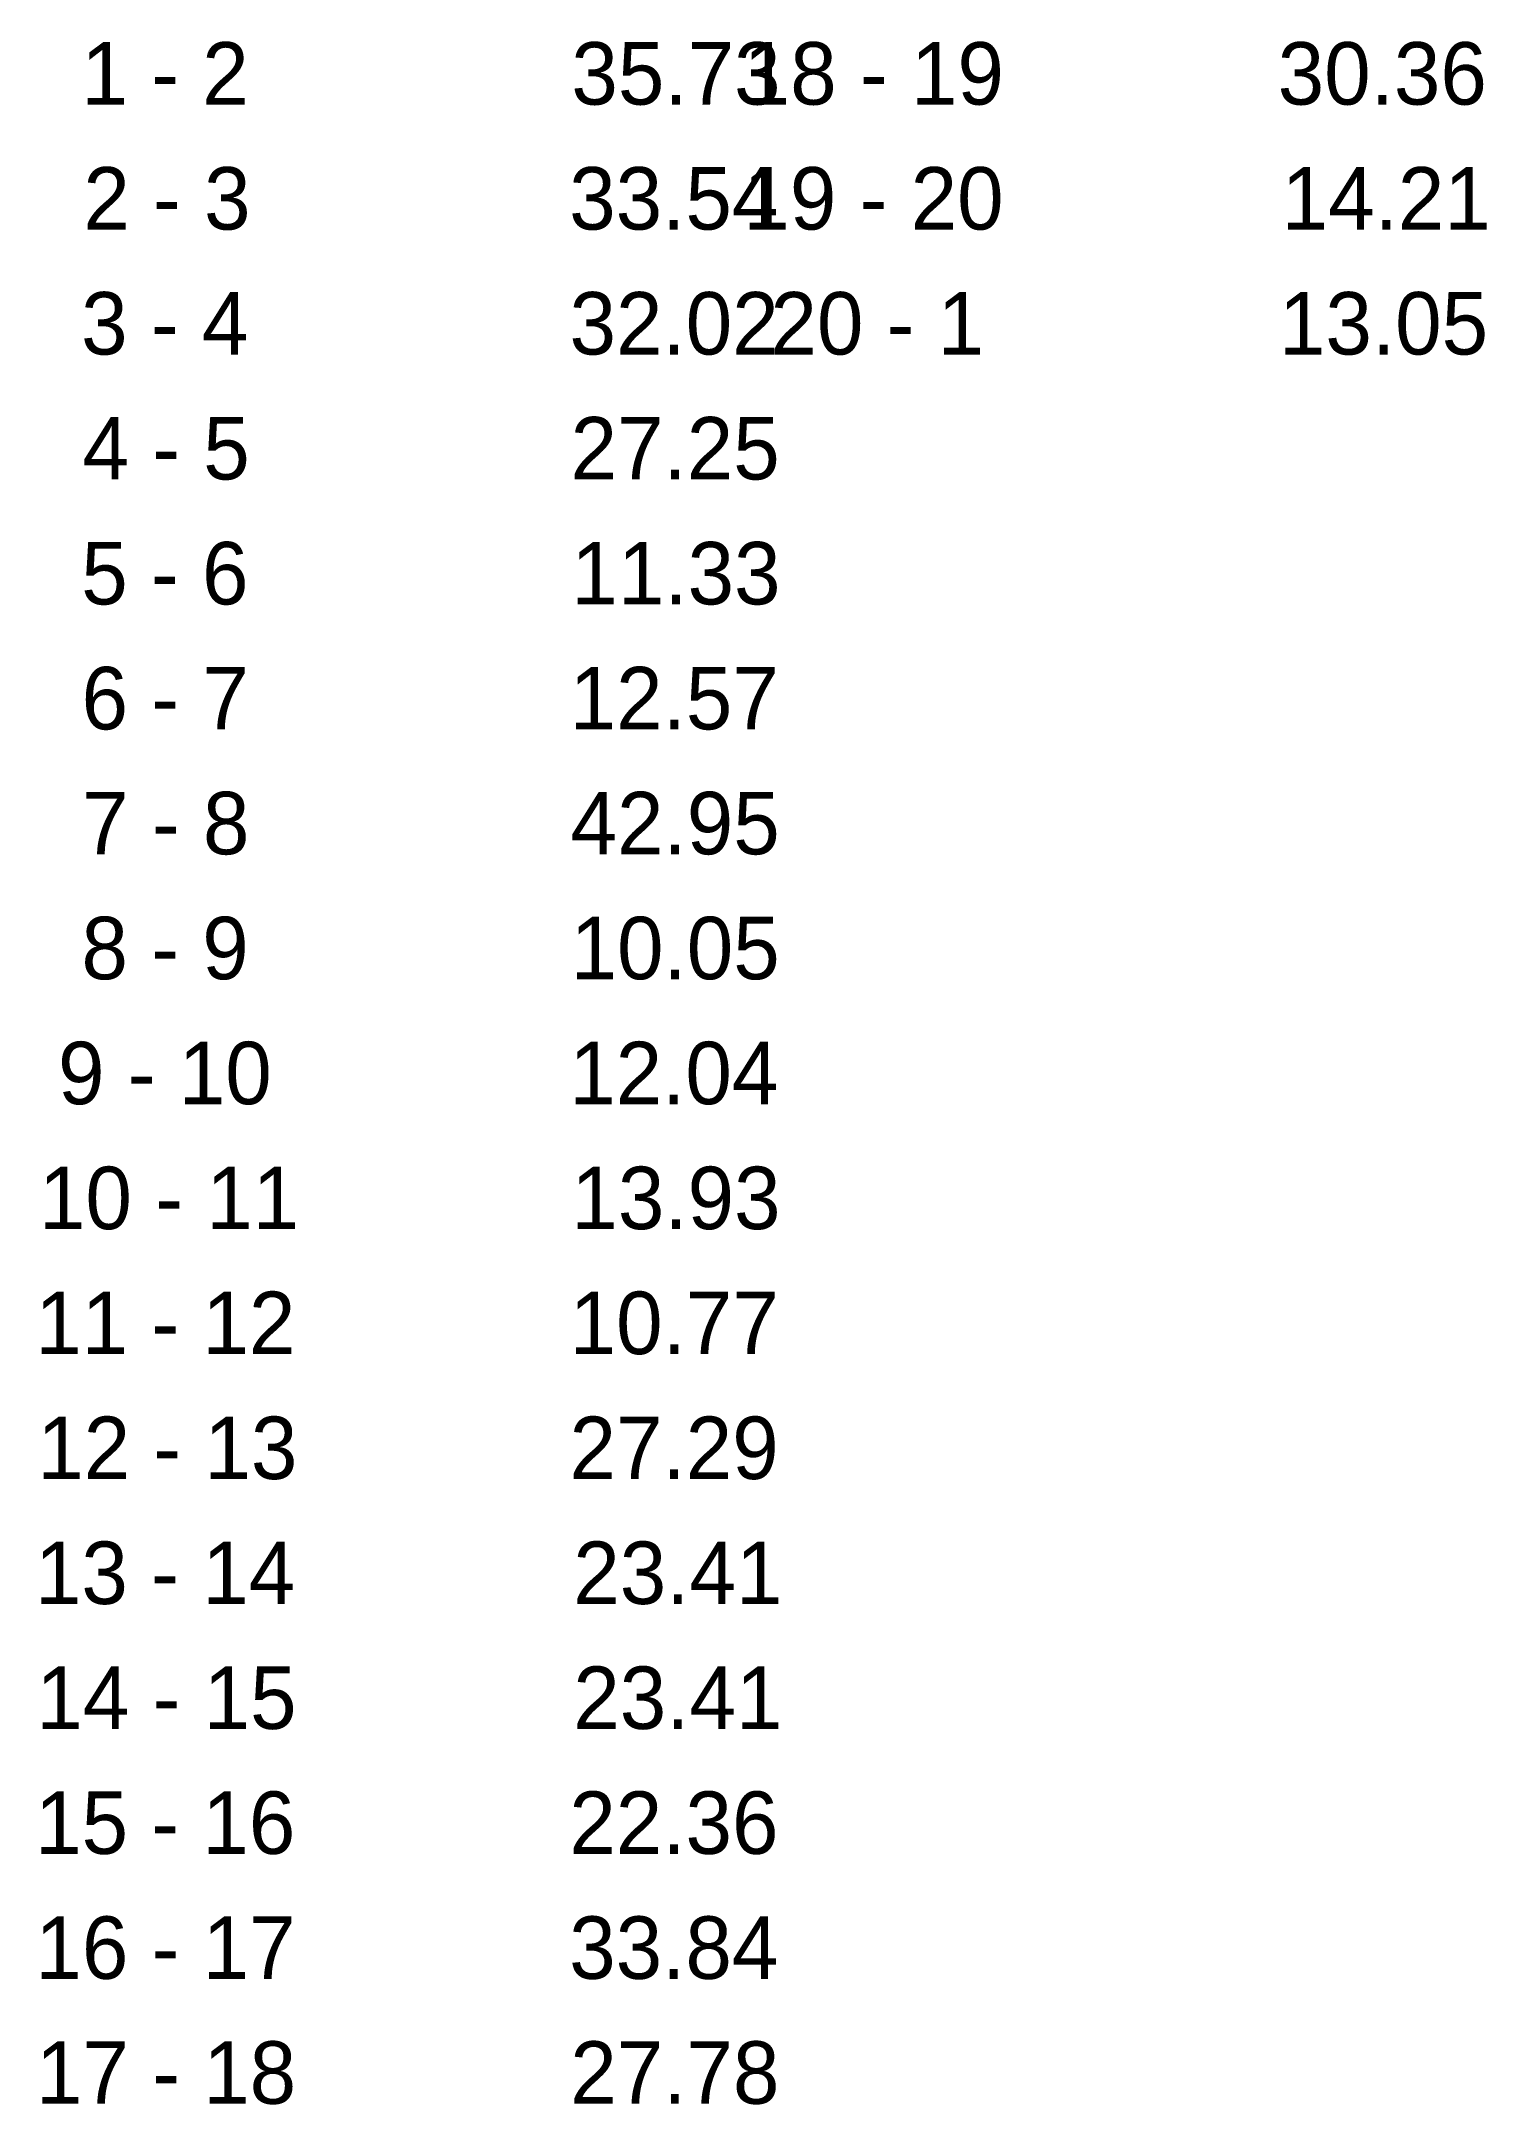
# Model space of a CAD drawing. Extents: x 531227 to 534738, y 1846879 to 1847551.
# Drawn here: x 531226.8 to 531365.6, y 1846879.3 to 1847077.5 of the extents above.
import ezdxf

# ---------------------------------------------------------------- set-up
doc = ezdxf.new("R2010")
doc.units = 0
doc.layers.add('Level 52', color=7, linetype='Continuous')

msp = doc.modelspace()

# ---------------------------------------------------------------- texts
at = {"layer": 'Level 52'}
for s, p in [('1 - 2', (531230.66, 1847071.43)), ('35.73', (531277.69, 1847071.43)), ('18 - 19', (531294.23, 1847071.43)), ('30.36', (531345.49, 1847071.43)), ('2 - 3', (531230.84, 1847059.43)), ('33.54', (531277.48, 1847059.43)), ('19 - 20', (531294.2, 1847059.43)), ('14.21', (531345.87, 1847059.43)), ('3 - 4', (531230.63, 1847047.43)), ('32.02', (531277.51, 1847047.43)), ('20 - 1', (531296.8, 1847047.43)), ('13.05', (531345.61, 1847047.43)), ('4 - 5', (531230.76, 1847035.43)), ('27.25', (531277.61, 1847035.43)), ('5 - 6', (531230.64, 1847023.43)), ('11.33', (531277.69, 1847023.43)), ('6 - 7', (531230.67, 1847011.43)), ('12.57', (531277.52, 1847011.43)), ('7 - 8', (531230.73, 1846999.43)), ('42.95', (531277.61, 1846999.43)), ('8 - 9', (531230.66, 1846987.43)), ('10.05', (531277.61, 1846987.43)), ('9 - 10', (531228.41, 1846975.43)), ('12.04', (531277.48, 1846975.43)), ('10 - 11', (531226.58, 1846963.43)), ('13.93', (531277.69, 1846963.43)), ('11 - 12', (531226.22, 1846951.43)), ('10.77', (531277.52, 1846951.43)), ('12 - 13', (531226.41, 1846939.43)), ('27.29', (531277.51, 1846939.43)), ('13 - 14', (531226.19, 1846927.43)), ('23.41', (531277.87, 1846927.43)), ('14 - 15', (531226.33, 1846915.43)), ('23.41', (531277.87, 1846915.43)), ('15 - 16', (531226.21, 1846903.43)), ('22.36', (531277.49, 1846903.43)), ('16 - 17', (531226.24, 1846891.43)), ('33.84', (531277.48, 1846891.43)), ('17 - 18', (531226.29, 1846879.43)), ('27.78', (531277.58, 1846879.43))]:
    msp.add_text(s, height=6, dxfattribs=at).set_placement(p)

doc.saveas('drawing.dxf')
